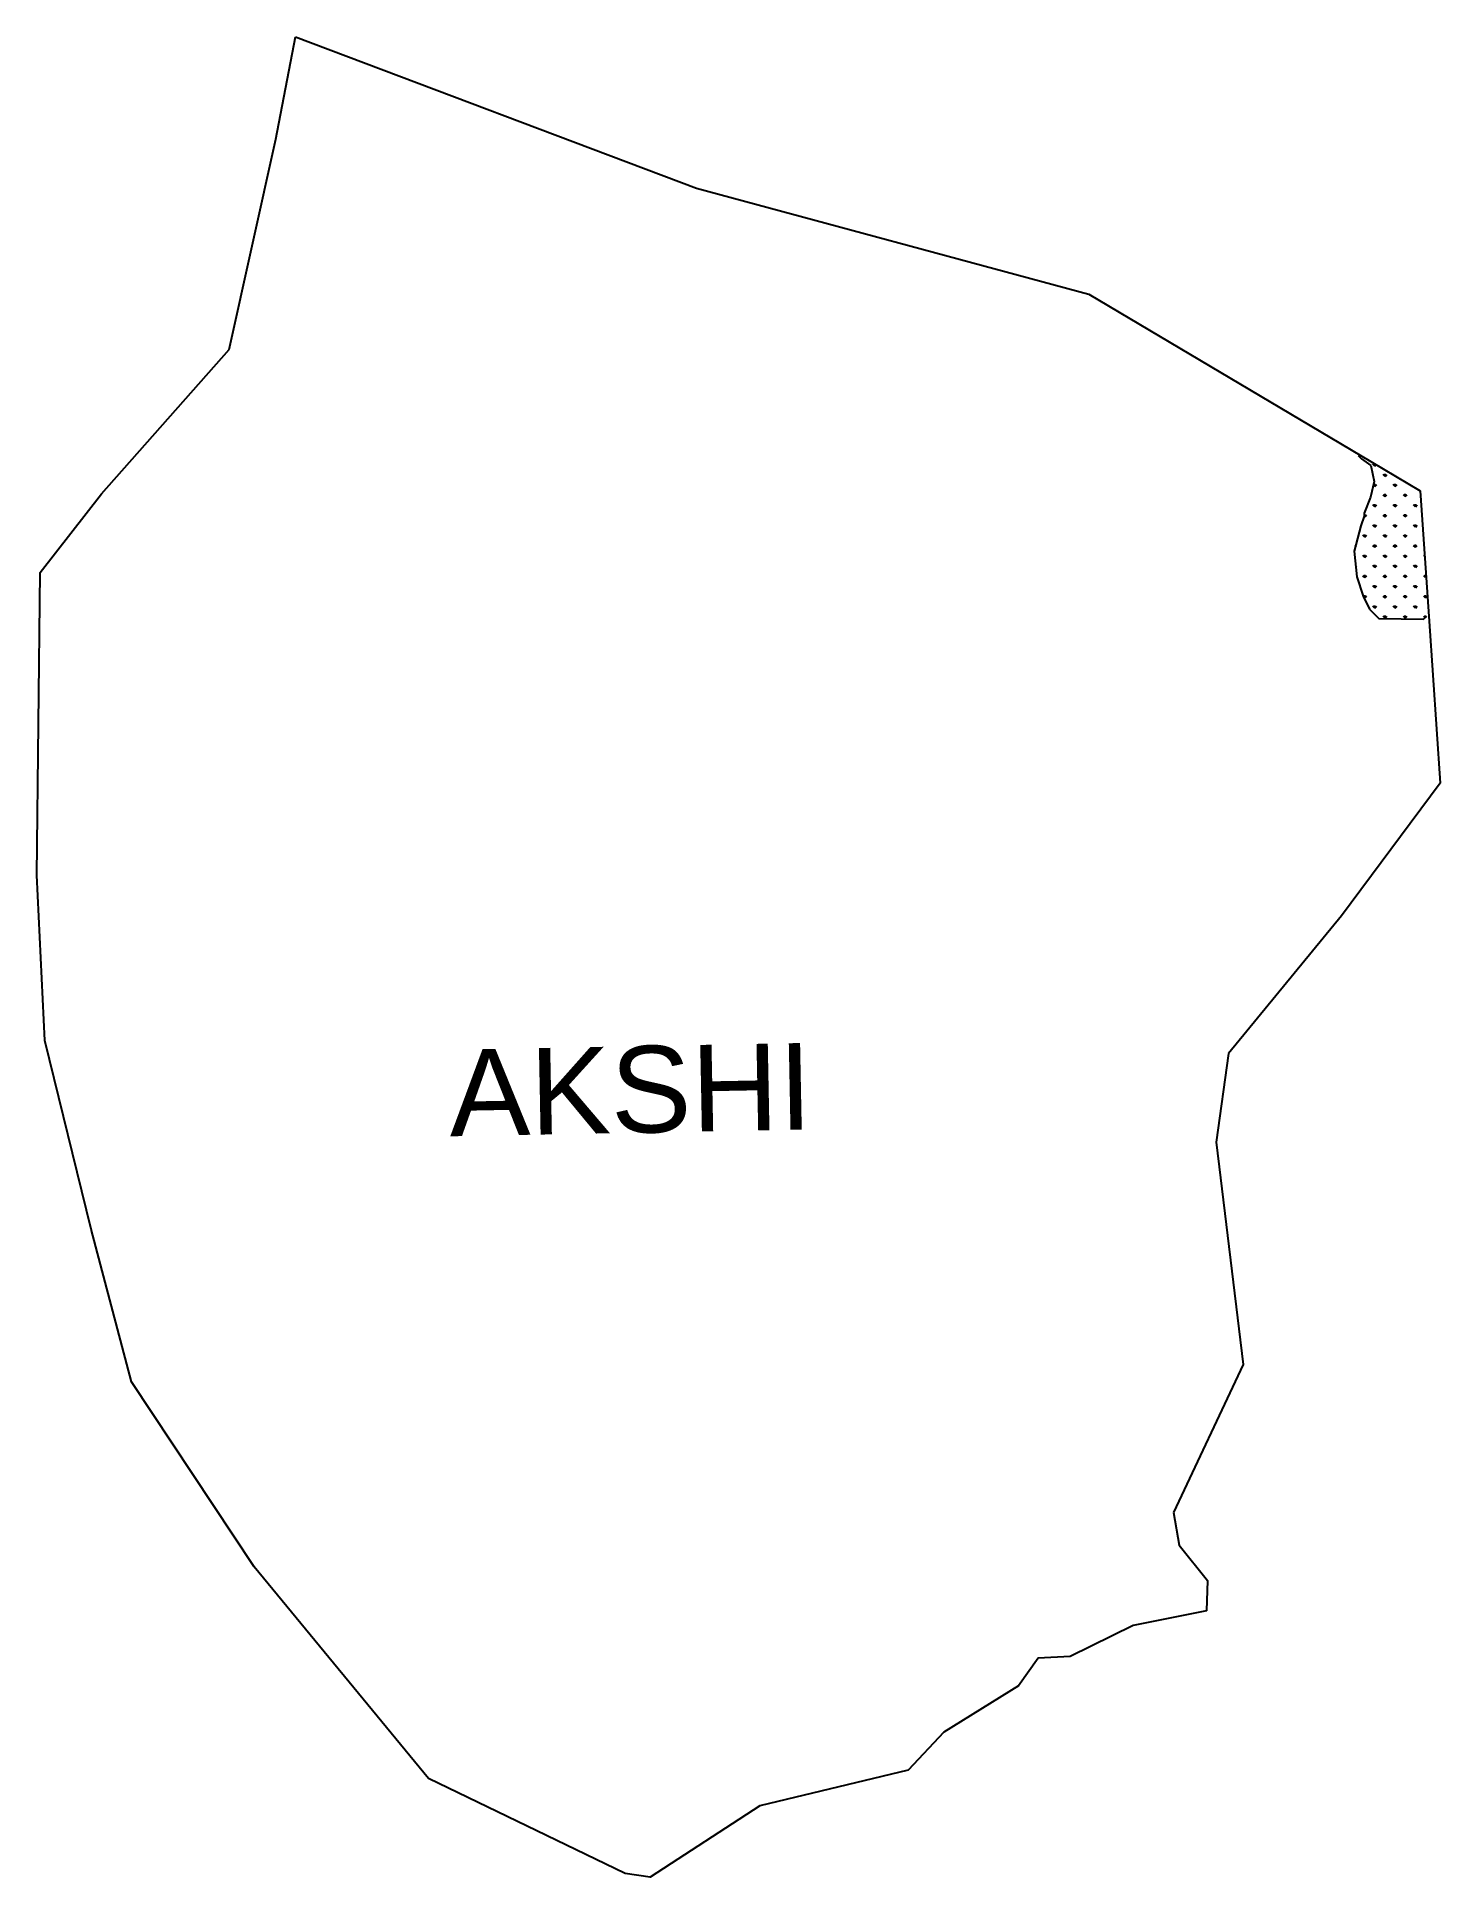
# Model space of a CAD drawing. Header units: metres. Extents: x 276666 to 278429, y 2059883 to 2062196.
import ezdxf

# ---------------------------------------------------------------- set-up
doc = ezdxf.new("R2010")
doc.units = ezdxf.units.M
doc.header["$MEASUREMENT"] = 0
for name, color, linetype in [('MANGROOVES', 112, 'Continuous'), ('village', 3, 'Continuous'), ('VILLAGE NAME', 250, 'Continuous')]:
    doc.layers.add(name, color=color, linetype=linetype)
doc.styles.get("Standard").update_dxf_attribs({"font": 'simplex.shx'})

msp = doc.modelspace()

# ---------------------------------------------------------------- linework, layer by layer
at = {"color": 3, "flags": 128}
msp.add_lwpolyline([(278136.6, 2060256.3), (278135.3, 2060217.8)], dxfattribs=at)
at = {"layer": 'MANGROOVES'}
for p, q in [((278326.1, 2061669.4), (278330, 2061665.4)), ((278330, 2061665.4), (278342, 2061657.2)), ((278345.8, 2061637.1), (278341.5, 2061617.1)), ((278342, 2061657.2), (278345.8, 2061637.1)), ((278341.5, 2061617.1), (278333.3, 2061597.2)), ((278333.3, 2061593.2), (278329.1, 2061581.2)), ((278333.3, 2061597.2), (278333.3, 2061593.2)), ((278329.1, 2061581.2), (278320.7, 2061549.2)), ((278320.7, 2061549.2), (278324.4, 2061517)), ((278324.4, 2061517), (278332.2, 2061492.9)), ((278332.2, 2061492.9), (278340, 2061476.7)), ((278340, 2061476.7), (278351.9, 2061464.6)), ((278351.9, 2061464.6), (278408.1, 2061464)), ((278408.1, 2061464), (278412.1, 2061467.9))]:
    msp.add_line(p, q, dxfattribs=at)
at = {"layer": 'MANGROOVES', "linetype": 'Continuous'}
for p, q in [((278346.9, 2061656.1), (278344.5, 2061658.5)), ((278346.9, 2061656.1), (278346.9, 2061658.9)), ((278346.9, 2061656.1), (278348.7, 2061657.9)), ((278359.7, 2061643.4), (278357.3, 2061645.7)), ((278359.7, 2061643.4), (278359.7, 2061646.7)), ((278359.7, 2061643.4), (278362, 2061645.7)), ((278346.9, 2061630.6), (278344.8, 2061632.7)), ((278346.9, 2061630.6), (278346.9, 2061634)), ((278346.9, 2061630.6), (278349.3, 2061633)), ((278359.7, 2061617.9), (278357.3, 2061620.3)), ((278359.7, 2061617.9), (278359.7, 2061621.3)), ((278359.7, 2061617.9), (278362, 2061620.3)), ((278372.4, 2061630.6), (278370, 2061633)), ((278372.4, 2061630.6), (278372.4, 2061634)), ((278372.4, 2061630.6), (278374.8, 2061633)), ((278385.1, 2061617.9), (278382.7, 2061620.3)), ((278385.1, 2061617.9), (278385.1, 2061621.3)), ((278385.1, 2061617.9), (278387.5, 2061620.3)), ((278334.2, 2061592.4), (278333.3, 2061593.4)), ((278334.2, 2061592.4), (278334.2, 2061595.8)), ((278334.2, 2061592.4), (278336.6, 2061594.8)), ((278346.9, 2061605.2), (278344.5, 2061607.6)), ((278346.9, 2061605.2), (278346.9, 2061608.6)), ((278346.9, 2061605.2), (278349.3, 2061607.6)), ((278359.7, 2061592.4), (278357.3, 2061594.8)), ((278359.7, 2061592.4), (278359.7, 2061595.8)), ((278359.7, 2061592.4), (278362, 2061594.8)), ((278372.4, 2061605.2), (278370, 2061607.6)), ((278372.4, 2061605.2), (278372.4, 2061608.6)), ((278372.4, 2061605.2), (278374.8, 2061607.6)), ((278385.1, 2061592.4), (278382.7, 2061594.8)), ((278385.1, 2061592.4), (278385.1, 2061595.8)), ((278385.1, 2061592.4), (278387.5, 2061594.8)), ((278397.8, 2061605.2), (278395.5, 2061607.6)), ((278397.8, 2061605.2), (278397.8, 2061608.6)), ((278397.8, 2061605.2), (278400.2, 2061607.6)), ((278334.2, 2061567), (278331.8, 2061569.4)), ((278334.2, 2061567), (278334.2, 2061570.4)), ((278334.2, 2061567), (278336.6, 2061569.4)), ((278346.9, 2061579.7), (278344.5, 2061582.1)), ((278346.9, 2061579.7), (278346.9, 2061583.1)), ((278346.9, 2061579.7), (278349.3, 2061582.1)), ((278359.7, 2061567), (278357.3, 2061569.4)), ((278359.7, 2061567), (278359.7, 2061570.4)), ((278359.7, 2061567), (278362, 2061569.4)), ((278372.4, 2061579.7), (278370, 2061582.1)), ((278372.4, 2061579.7), (278372.4, 2061583.1)), ((278372.4, 2061579.7), (278374.8, 2061582.1)), ((278385.1, 2061567), (278382.7, 2061569.4)), ((278385.1, 2061567), (278385.1, 2061570.4)), ((278385.1, 2061567), (278387.5, 2061569.4)), ((278397.8, 2061579.7), (278395.5, 2061582.1)), ((278397.8, 2061579.7), (278397.8, 2061583.1)), ((278397.8, 2061579.7), (278400.2, 2061582.1)), ((278322.3, 2061555.1), (278323.9, 2061556.7)), ((278334.2, 2061541.5), (278331.8, 2061543.9)), ((278334.2, 2061541.5), (278334.2, 2061544.9)), ((278334.2, 2061541.5), (278336.6, 2061543.9)), ((278346.9, 2061554.3), (278344.5, 2061556.7)), ((278346.9, 2061554.3), (278346.9, 2061557.6)), ((278346.9, 2061554.3), (278349.3, 2061556.7)), ((278359.7, 2061541.5), (278357.3, 2061543.9)), ((278359.7, 2061541.5), (278359.7, 2061544.9)), ((278359.7, 2061541.5), (278362, 2061543.9)), ((278372.4, 2061554.3), (278370, 2061556.7)), ((278372.4, 2061554.3), (278372.4, 2061557.6)), ((278372.4, 2061554.3), (278374.8, 2061556.7)), ((278385.1, 2061541.5), (278382.7, 2061543.9)), ((278385.1, 2061541.5), (278385.1, 2061544.9)), ((278385.1, 2061541.5), (278387.5, 2061543.9)), ((278397.8, 2061554.3), (278395.5, 2061556.7)), ((278397.8, 2061554.3), (278397.8, 2061557.6)), ((278397.8, 2061554.3), (278400.2, 2061556.7)), ((278409.5, 2061542.6), (278408.2, 2061543.9)), ((278322.9, 2061530.2), (278323.9, 2061531.2)), ((278334.2, 2061516.1), (278334.2, 2061519.5)), ((278346.9, 2061528.8), (278344.5, 2061531.2)), ((278346.9, 2061528.8), (278346.9, 2061532.2)), ((278346.9, 2061528.8), (278349.3, 2061531.2)), ((278359.7, 2061516.1), (278359.7, 2061519.5)), ((278372.4, 2061528.8), (278370, 2061531.2)), ((278372.4, 2061528.8), (278372.4, 2061532.2)), ((278372.4, 2061528.8), (278374.8, 2061531.2)), ((278385.1, 2061516.1), (278385.1, 2061519.5)), ((278397.8, 2061528.8), (278395.5, 2061531.2)), ((278397.8, 2061528.8), (278397.8, 2061532.2)), ((278397.8, 2061528.8), (278400.2, 2061531.2)), ((278410.6, 2061516.1), (278410.6, 2061519.5)), ((278334.2, 2061516.1), (278331.8, 2061518.5)), ((278334.2, 2061516.1), (278336.6, 2061518.5)), ((278346.9, 2061503.4), (278344.5, 2061505.7)), ((278346.9, 2061503.4), (278346.9, 2061506.7)), ((278346.9, 2061503.4), (278349.3, 2061505.7)), ((278359.7, 2061516.1), (278357.3, 2061518.5)), ((278359.7, 2061516.1), (278362, 2061518.5)), ((278372.4, 2061503.4), (278370, 2061505.7)), ((278372.4, 2061503.4), (278372.4, 2061506.7)), ((278372.4, 2061503.4), (278374.8, 2061505.7)), ((278385.1, 2061516.1), (278382.7, 2061518.5)), ((278385.1, 2061516.1), (278387.5, 2061518.5)), ((278397.8, 2061503.4), (278395.5, 2061505.7)), ((278397.8, 2061503.4), (278397.8, 2061506.7)), ((278397.8, 2061503.4), (278400.2, 2061505.7)), ((278410.6, 2061516.1), (278408.2, 2061518.5)), ((278410.6, 2061516.1), (278411.3, 2061516.8)), ((278334.2, 2061490.6), (278332.4, 2061492.4)), ((278334.2, 2061490.6), (278334.2, 2061494)), ((278334.2, 2061490.6), (278336.6, 2061493)), ((278346.9, 2061477.9), (278344.5, 2061480.3)), ((278346.9, 2061477.9), (278346.9, 2061481.3)), ((278346.9, 2061477.9), (278349.3, 2061480.3)), ((278359.7, 2061490.6), (278357.3, 2061493)), ((278359.7, 2061490.6), (278359.7, 2061494)), ((278359.7, 2061490.6), (278362, 2061493)), ((278372.4, 2061477.9), (278370, 2061480.3)), ((278372.4, 2061477.9), (278372.4, 2061481.3)), ((278372.4, 2061477.9), (278374.8, 2061480.3)), ((278385.1, 2061490.6), (278382.7, 2061493)), ((278385.1, 2061490.6), (278385.1, 2061494)), ((278385.1, 2061490.6), (278387.5, 2061493)), ((278397.8, 2061477.9), (278395.5, 2061480.3)), ((278397.8, 2061477.9), (278397.8, 2061481.3)), ((278397.8, 2061477.9), (278400.2, 2061480.3)), ((278410.6, 2061490.6), (278408.2, 2061493)), ((278410.6, 2061490.6), (278410.6, 2061494)), ((278410.6, 2061490.6), (278412.9, 2061493)), ((278359.7, 2061465.2), (278357.3, 2061467.6)), ((278359.7, 2061465.2), (278359.7, 2061468.5)), ((278359.7, 2061465.2), (278362, 2061467.6)), ((278385.1, 2061465.2), (278382.7, 2061467.6)), ((278385.1, 2061465.2), (278385.1, 2061468.5)), ((278385.1, 2061465.2), (278387.5, 2061467.6)), ((278409.9, 2061465.8), (278408.2, 2061467.6)), ((278410.6, 2061466.4), (278410.6, 2061468.5))]:
    msp.add_line(p, q, dxfattribs=at)
at = {"layer": 'village', "color": 3}
for p, q in [((276966.3, 2062067.2), (276991.3, 2062195.7)), ((276991.3, 2062195.7), (277494.9, 2062005.4)), ((276908.1, 2061802.6), (276966.3, 2062067.2)), ((277494.9, 2062005.4), (277987.5, 2061872.3)), ((277987.5, 2061872.3), (278341.9, 2061661.9)), ((276747.4, 2061621.6), (276908.1, 2061802.6)), ((278341.9, 2061661.9), (278403.9, 2061625.1)), ((276670.7, 2061522.6), (276747.4, 2061621.6)), ((278403.9, 2061625.1), (278415.1, 2061461.4)), ((278415.1, 2061461.4), (278428.9, 2061257.9)), ((278428.9, 2061257.9), (278305.1, 2061091.2)), ((278305.1, 2061091.2), (278162.9, 2060918.1)), ((278162.9, 2060918.1), (278147.5, 2060806.7)), ((278147.5, 2060806.7), (278181.4, 2060527.3)), ((278181.4, 2060527.3), (278093.8, 2060341.7)), ((278093.8, 2060341.7), (278101, 2060300.5)), ((278101, 2060300.5), (278136.6, 2060256.3))]:
    msp.add_line(p, q, dxfattribs=at)
msp.add_polyline3d([(278135.3, 2060217.8, 0), (278043.4, 2060199.4, 0), (277964.3, 2060160.6, 0), (277924.1, 2060158.5, 0), (277899.1, 2060123.9, 0), (277805.7, 2060065.7, 0), (277760.6, 2060017.9, 0), (277574.3, 2059972.8, 0), (277436.8, 2059883.3, 0), (277405.1, 2059888.1, 0), (277158.4, 2060007.5, 0), (276939.2, 2060273.1, 0), (276785.4, 2060505.8, 0), (276734.5, 2060697.7, 0), (276676.5, 2060934.5, 0), (276666.3, 2061142.4, 0), (276670.7, 2061522.6, 0)], dxfattribs=at)

# ---------------------------------------------------------------- texts
at = {"layer": 'VILLAGE NAME', "insert": (277183.2, 2060922.9), "char_height": 108.748, "attachment_point": 1, "rotation": 1.1028}
msp.add_mtext_dynamic_manual_height_columns('{\\fArial|b0|i0|c0|p34;AKSHI}', width=726.929, gutter_width=543.7, heights=[0], dxfattribs=at)

doc.saveas('drawing.dxf')
